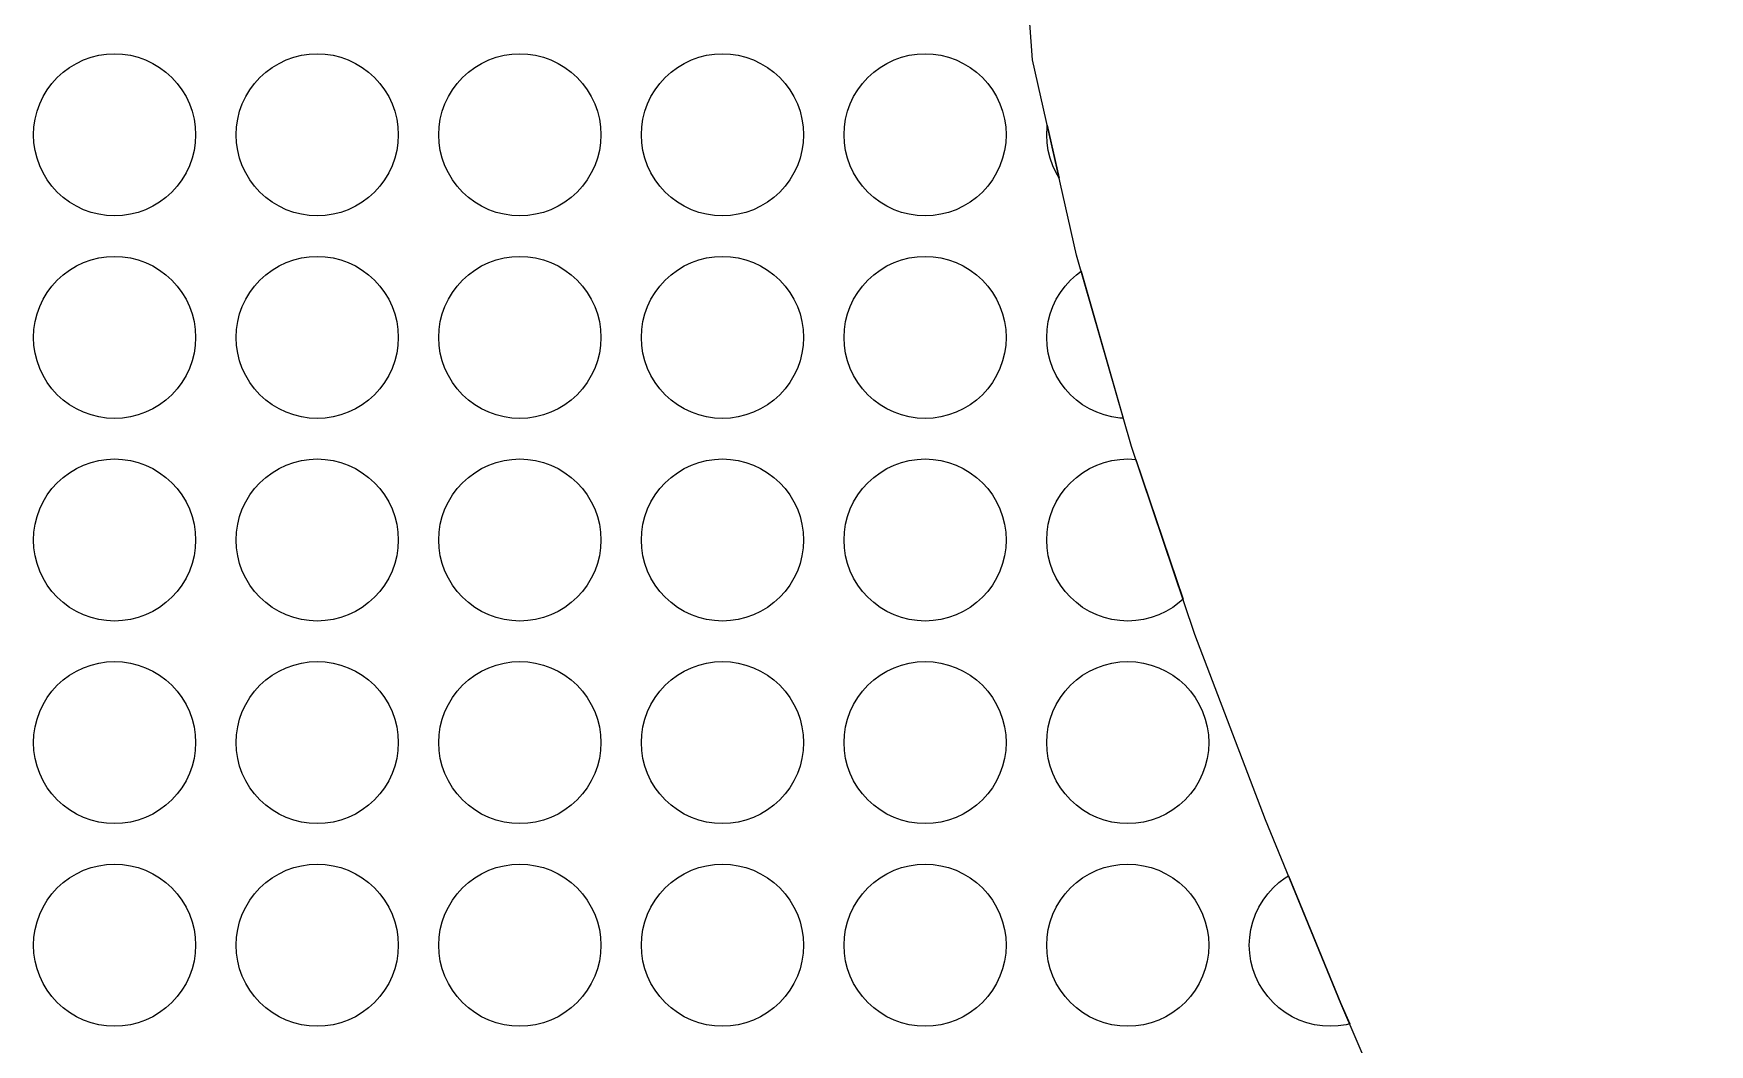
# Model space of a CAD drawing. Header units: millimetres. Extents: x 63 to 185, y -163 to -75.
# Drawn here: x 147.67 to 168.34, y -109.08 to -96.61 of the extents above; entities that cross this region are included whole.
import ezdxf

# ---------------------------------------------------------------- set-up
doc = ezdxf.new("R2010")
doc.units = ezdxf.units.MM
doc.layers.add('background', color=7, linetype='Continuous')
doc.layers.add('outline_2', color=3, linetype='Continuous')

msp = doc.modelspace()

# ---------------------------------------------------------------- linework, layer by layer
at = {"layer": 'background'}
for points in [[(149.666, -97.855), (149.661, -97.953), (149.647, -98.05), (149.623, -98.145), (149.59, -98.238), (149.548, -98.326), (149.497, -98.411), (149.439, -98.489), (149.373, -98.562), (149.3, -98.628), (149.222, -98.686), (149.137, -98.737), (149.049, -98.779), (148.956, -98.812), (148.861, -98.836), (148.764, -98.85), (148.666, -98.855), (148.568, -98.85), (148.471, -98.836), (148.376, -98.812), (148.283, -98.779), (148.195, -98.737), (148.11, -98.686), (148.032, -98.628), (147.959, -98.562), (147.893, -98.489), (147.835, -98.411), (147.784, -98.326), (147.742, -98.238), (147.709, -98.145), (147.685, -98.05), (147.671, -97.953), (147.666, -97.855), (147.671, -97.757), (147.685, -97.66), (147.709, -97.565), (147.742, -97.472), (147.784, -97.384), (147.835, -97.299), (147.893, -97.221), (147.959, -97.148), (148.032, -97.082), (148.11, -97.024), (148.195, -96.973), (148.283, -96.931), (148.376, -96.898), (148.471, -96.874), (148.568, -96.86), (148.666, -96.855), (148.764, -96.86), (148.861, -96.874), (148.956, -96.898), (149.049, -96.931), (149.137, -96.973), (149.222, -97.024), (149.3, -97.082), (149.373, -97.148), (149.439, -97.221), (149.497, -97.299), (149.548, -97.384), (149.59, -97.472), (149.623, -97.565), (149.647, -97.66), (149.661, -97.757)], [(152.166, -97.855), (152.161, -97.953), (152.147, -98.05), (152.123, -98.145), (152.09, -98.238), (152.048, -98.326), (151.997, -98.411), (151.939, -98.489), (151.873, -98.562), (151.8, -98.628), (151.722, -98.686), (151.637, -98.737), (151.549, -98.779), (151.456, -98.812), (151.361, -98.836), (151.264, -98.85), (151.166, -98.855), (151.068, -98.85), (150.971, -98.836), (150.876, -98.812), (150.783, -98.779), (150.695, -98.737), (150.61, -98.686), (150.532, -98.628), (150.459, -98.562), (150.393, -98.489), (150.335, -98.411), (150.284, -98.326), (150.242, -98.238), (150.209, -98.145), (150.185, -98.05), (150.171, -97.953), (150.166, -97.855), (150.171, -97.757), (150.185, -97.66), (150.209, -97.565), (150.242, -97.472), (150.284, -97.384), (150.335, -97.299), (150.393, -97.221), (150.459, -97.148), (150.532, -97.082), (150.61, -97.024), (150.695, -96.973), (150.783, -96.931), (150.876, -96.898), (150.971, -96.874), (151.068, -96.86), (151.166, -96.855), (151.264, -96.86), (151.361, -96.874), (151.456, -96.898), (151.549, -96.931), (151.637, -96.973), (151.722, -97.024), (151.8, -97.082), (151.873, -97.148), (151.939, -97.221), (151.997, -97.299), (152.048, -97.384), (152.09, -97.472), (152.123, -97.565), (152.147, -97.66), (152.161, -97.757)], [(154.666, -97.855), (154.661, -97.953), (154.647, -98.05), (154.623, -98.145), (154.59, -98.238), (154.548, -98.326), (154.497, -98.411), (154.439, -98.489), (154.373, -98.562), (154.3, -98.628), (154.222, -98.686), (154.137, -98.737), (154.049, -98.779), (153.956, -98.812), (153.861, -98.836), (153.764, -98.85), (153.666, -98.855), (153.568, -98.85), (153.471, -98.836), (153.376, -98.812), (153.283, -98.779), (153.195, -98.737), (153.11, -98.686), (153.032, -98.628), (152.959, -98.562), (152.893, -98.489), (152.835, -98.411), (152.784, -98.326), (152.742, -98.238), (152.709, -98.145), (152.685, -98.05), (152.671, -97.953), (152.666, -97.855), (152.671, -97.757), (152.685, -97.66), (152.709, -97.565), (152.742, -97.472), (152.784, -97.384), (152.835, -97.299), (152.893, -97.221), (152.959, -97.148), (153.032, -97.082), (153.11, -97.024), (153.195, -96.973), (153.283, -96.931), (153.376, -96.898), (153.471, -96.874), (153.568, -96.86), (153.666, -96.855), (153.764, -96.86), (153.861, -96.874), (153.956, -96.898), (154.049, -96.931), (154.137, -96.973), (154.222, -97.024), (154.3, -97.082), (154.373, -97.148), (154.439, -97.221), (154.497, -97.299), (154.548, -97.384), (154.59, -97.472), (154.623, -97.565), (154.647, -97.66), (154.661, -97.757)], [(157.166, -97.855), (157.161, -97.953), (157.147, -98.05), (157.123, -98.145), (157.09, -98.238), (157.048, -98.326), (156.997, -98.411), (156.939, -98.489), (156.873, -98.562), (156.8, -98.628), (156.722, -98.686), (156.637, -98.737), (156.549, -98.779), (156.456, -98.812), (156.361, -98.836), (156.264, -98.85), (156.166, -98.855), (156.068, -98.85), (155.971, -98.836), (155.876, -98.812), (155.783, -98.779), (155.695, -98.737), (155.61, -98.686), (155.532, -98.628), (155.459, -98.562), (155.393, -98.489), (155.335, -98.411), (155.284, -98.326), (155.242, -98.238), (155.209, -98.145), (155.185, -98.05), (155.171, -97.953), (155.166, -97.855), (155.171, -97.757), (155.185, -97.66), (155.209, -97.565), (155.242, -97.472), (155.284, -97.384), (155.335, -97.299), (155.393, -97.221), (155.459, -97.148), (155.532, -97.082), (155.61, -97.024), (155.695, -96.973), (155.783, -96.931), (155.876, -96.898), (155.971, -96.874), (156.068, -96.86), (156.166, -96.855), (156.264, -96.86), (156.361, -96.874), (156.456, -96.898), (156.549, -96.931), (156.637, -96.973), (156.722, -97.024), (156.8, -97.082), (156.873, -97.148), (156.939, -97.221), (156.997, -97.299), (157.048, -97.384), (157.09, -97.472), (157.123, -97.565), (157.147, -97.66), (157.161, -97.757)], [(159.666, -97.855), (159.661, -97.953), (159.647, -98.05), (159.623, -98.145), (159.59, -98.238), (159.548, -98.326), (159.497, -98.411), (159.439, -98.489), (159.373, -98.562), (159.3, -98.628), (159.222, -98.686), (159.137, -98.737), (159.049, -98.779), (158.956, -98.812), (158.861, -98.836), (158.764, -98.85), (158.666, -98.855), (158.568, -98.85), (158.471, -98.836), (158.376, -98.812), (158.283, -98.779), (158.195, -98.737), (158.11, -98.686), (158.032, -98.628), (157.959, -98.562), (157.893, -98.489), (157.835, -98.411), (157.784, -98.326), (157.742, -98.238), (157.709, -98.145), (157.685, -98.05), (157.671, -97.953), (157.666, -97.855), (157.671, -97.757), (157.685, -97.66), (157.709, -97.565), (157.742, -97.472), (157.784, -97.384), (157.835, -97.299), (157.893, -97.221), (157.959, -97.148), (158.032, -97.082), (158.11, -97.024), (158.195, -96.973), (158.283, -96.931), (158.376, -96.898), (158.471, -96.874), (158.568, -96.86), (158.666, -96.855), (158.764, -96.86), (158.861, -96.874), (158.956, -96.898), (159.049, -96.931), (159.137, -96.973), (159.222, -97.024), (159.3, -97.082), (159.373, -97.148), (159.439, -97.221), (159.497, -97.299), (159.548, -97.384), (159.59, -97.472), (159.623, -97.565), (159.647, -97.66), (159.661, -97.757)], [(160.321, -98.388), (160.284, -98.326), (160.242, -98.238), (160.209, -98.145), (160.185, -98.05), (160.171, -97.953), (160.166, -97.855), (160.171, -97.757), (160.174, -97.734)], [(149.666, -100.355), (149.661, -100.453), (149.647, -100.55), (149.623, -100.645), (149.59, -100.738), (149.548, -100.826), (149.497, -100.911), (149.439, -100.989), (149.373, -101.062), (149.3, -101.128), (149.222, -101.186), (149.137, -101.237), (149.049, -101.279), (148.956, -101.312), (148.861, -101.336), (148.764, -101.35), (148.666, -101.355), (148.568, -101.35), (148.471, -101.336), (148.376, -101.312), (148.283, -101.279), (148.195, -101.237), (148.11, -101.186), (148.032, -101.128), (147.959, -101.062), (147.893, -100.989), (147.835, -100.911), (147.784, -100.826), (147.742, -100.738), (147.709, -100.645), (147.685, -100.55), (147.671, -100.453), (147.666, -100.355), (147.671, -100.257), (147.685, -100.16), (147.709, -100.065), (147.742, -99.972), (147.784, -99.884), (147.835, -99.799), (147.893, -99.721), (147.959, -99.648), (148.032, -99.582), (148.11, -99.524), (148.195, -99.473), (148.283, -99.431), (148.376, -99.398), (148.471, -99.374), (148.568, -99.36), (148.666, -99.355), (148.764, -99.36), (148.861, -99.374), (148.956, -99.398), (149.049, -99.431), (149.137, -99.473), (149.222, -99.524), (149.3, -99.582), (149.373, -99.648), (149.439, -99.721), (149.497, -99.799), (149.548, -99.884), (149.59, -99.972), (149.623, -100.065), (149.647, -100.16), (149.661, -100.257)], [(152.166, -100.355), (152.161, -100.453), (152.147, -100.55), (152.123, -100.645), (152.09, -100.738), (152.048, -100.826), (151.997, -100.911), (151.939, -100.989), (151.873, -101.062), (151.8, -101.128), (151.722, -101.186), (151.637, -101.237), (151.549, -101.279), (151.456, -101.312), (151.361, -101.336), (151.264, -101.35), (151.166, -101.355), (151.068, -101.35), (150.971, -101.336), (150.876, -101.312), (150.783, -101.279), (150.695, -101.237), (150.61, -101.186), (150.532, -101.128), (150.459, -101.062), (150.393, -100.989), (150.335, -100.911), (150.284, -100.826), (150.242, -100.738), (150.209, -100.645), (150.185, -100.55), (150.171, -100.453), (150.166, -100.355), (150.171, -100.257), (150.185, -100.16), (150.209, -100.065), (150.242, -99.972), (150.284, -99.884), (150.335, -99.799), (150.393, -99.721), (150.459, -99.648), (150.532, -99.582), (150.61, -99.524), (150.695, -99.473), (150.783, -99.431), (150.876, -99.398), (150.971, -99.374), (151.068, -99.36), (151.166, -99.355), (151.264, -99.36), (151.361, -99.374), (151.456, -99.398), (151.549, -99.431), (151.637, -99.473), (151.722, -99.524), (151.8, -99.582), (151.873, -99.648), (151.939, -99.721), (151.997, -99.799), (152.048, -99.884), (152.09, -99.972), (152.123, -100.065), (152.147, -100.16), (152.161, -100.257)], [(154.666, -100.355), (154.661, -100.453), (154.647, -100.55), (154.623, -100.645), (154.59, -100.738), (154.548, -100.826), (154.497, -100.911), (154.439, -100.989), (154.373, -101.062), (154.3, -101.128), (154.222, -101.186), (154.137, -101.237), (154.049, -101.279), (153.956, -101.312), (153.861, -101.336), (153.764, -101.35), (153.666, -101.355), (153.568, -101.35), (153.471, -101.336), (153.376, -101.312), (153.283, -101.279), (153.195, -101.237), (153.11, -101.186), (153.032, -101.128), (152.959, -101.062), (152.893, -100.989), (152.835, -100.911), (152.784, -100.826), (152.742, -100.738), (152.709, -100.645), (152.685, -100.55), (152.671, -100.453), (152.666, -100.355), (152.671, -100.257), (152.685, -100.16), (152.709, -100.065), (152.742, -99.972), (152.784, -99.884), (152.835, -99.799), (152.893, -99.721), (152.959, -99.648), (153.032, -99.582), (153.11, -99.524), (153.195, -99.473), (153.283, -99.431), (153.376, -99.398), (153.471, -99.374), (153.568, -99.36), (153.666, -99.355), (153.764, -99.36), (153.861, -99.374), (153.956, -99.398), (154.049, -99.431), (154.137, -99.473), (154.222, -99.524), (154.3, -99.582), (154.373, -99.648), (154.439, -99.721), (154.497, -99.799), (154.548, -99.884), (154.59, -99.972), (154.623, -100.065), (154.647, -100.16), (154.661, -100.257)], [(157.166, -100.355), (157.161, -100.453), (157.147, -100.55), (157.123, -100.645), (157.09, -100.738), (157.048, -100.826), (156.997, -100.911), (156.939, -100.989), (156.873, -101.062), (156.8, -101.128), (156.722, -101.186), (156.637, -101.237), (156.549, -101.279), (156.456, -101.312), (156.361, -101.336), (156.264, -101.35), (156.166, -101.355), (156.068, -101.35), (155.971, -101.336), (155.876, -101.312), (155.783, -101.279), (155.695, -101.237), (155.61, -101.186), (155.532, -101.128), (155.459, -101.062), (155.393, -100.989), (155.335, -100.911), (155.284, -100.826), (155.242, -100.738), (155.209, -100.645), (155.185, -100.55), (155.171, -100.453), (155.166, -100.355), (155.171, -100.257), (155.185, -100.16), (155.209, -100.065), (155.242, -99.972), (155.284, -99.884), (155.335, -99.799), (155.393, -99.721), (155.459, -99.648), (155.532, -99.582), (155.61, -99.524), (155.695, -99.473), (155.783, -99.431), (155.876, -99.398), (155.971, -99.374), (156.068, -99.36), (156.166, -99.355), (156.264, -99.36), (156.361, -99.374), (156.456, -99.398), (156.549, -99.431), (156.637, -99.473), (156.722, -99.524), (156.8, -99.582), (156.873, -99.648), (156.939, -99.721), (156.997, -99.799), (157.048, -99.884), (157.09, -99.972), (157.123, -100.065), (157.147, -100.16), (157.161, -100.257)], [(159.666, -100.355), (159.661, -100.453), (159.647, -100.55), (159.623, -100.645), (159.59, -100.738), (159.548, -100.826), (159.497, -100.911), (159.439, -100.989), (159.373, -101.062), (159.3, -101.128), (159.222, -101.186), (159.137, -101.237), (159.049, -101.279), (158.956, -101.312), (158.861, -101.336), (158.764, -101.35), (158.666, -101.355), (158.568, -101.35), (158.471, -101.336), (158.376, -101.312), (158.283, -101.279), (158.195, -101.237), (158.11, -101.186), (158.032, -101.128), (157.959, -101.062), (157.893, -100.989), (157.835, -100.911), (157.784, -100.826), (157.742, -100.738), (157.709, -100.645), (157.685, -100.55), (157.671, -100.453), (157.666, -100.355), (157.671, -100.257), (157.685, -100.16), (157.709, -100.065), (157.742, -99.972), (157.784, -99.884), (157.835, -99.799), (157.893, -99.721), (157.959, -99.648), (158.032, -99.582), (158.11, -99.524), (158.195, -99.473), (158.283, -99.431), (158.376, -99.398), (158.471, -99.374), (158.568, -99.36), (158.666, -99.355), (158.764, -99.36), (158.861, -99.374), (158.956, -99.398), (159.049, -99.431), (159.137, -99.473), (159.222, -99.524), (159.3, -99.582), (159.373, -99.648), (159.439, -99.721), (159.497, -99.799), (159.548, -99.884), (159.59, -99.972), (159.623, -100.065), (159.647, -100.16), (159.661, -100.257)], [(161.111, -101.352), (161.068, -101.35), (160.971, -101.336), (160.876, -101.312), (160.783, -101.279), (160.695, -101.237), (160.61, -101.186), (160.532, -101.128), (160.459, -101.062), (160.393, -100.989), (160.335, -100.911), (160.284, -100.826), (160.242, -100.738), (160.209, -100.645), (160.185, -100.55), (160.171, -100.453), (160.166, -100.355), (160.171, -100.257), (160.185, -100.16), (160.209, -100.065), (160.242, -99.972), (160.284, -99.884), (160.335, -99.799), (160.393, -99.721), (160.459, -99.648), (160.532, -99.582), (160.591, -99.538)], [(149.666, -102.855), (149.661, -102.953), (149.647, -103.05), (149.623, -103.145), (149.59, -103.238), (149.548, -103.326), (149.497, -103.411), (149.439, -103.489), (149.373, -103.562), (149.3, -103.628), (149.222, -103.686), (149.137, -103.737), (149.049, -103.779), (148.956, -103.812), (148.861, -103.836), (148.764, -103.85), (148.666, -103.855), (148.568, -103.85), (148.471, -103.836), (148.376, -103.812), (148.283, -103.779), (148.195, -103.737), (148.11, -103.686), (148.032, -103.628), (147.959, -103.562), (147.893, -103.489), (147.835, -103.411), (147.784, -103.326), (147.742, -103.238), (147.709, -103.145), (147.685, -103.05), (147.671, -102.953), (147.666, -102.855), (147.671, -102.757), (147.685, -102.66), (147.709, -102.565), (147.742, -102.472), (147.784, -102.384), (147.835, -102.299), (147.893, -102.221), (147.959, -102.148), (148.032, -102.082), (148.11, -102.024), (148.195, -101.973), (148.283, -101.931), (148.376, -101.898), (148.471, -101.874), (148.568, -101.86), (148.666, -101.855), (148.764, -101.86), (148.861, -101.874), (148.956, -101.898), (149.049, -101.931), (149.137, -101.973), (149.222, -102.024), (149.3, -102.082), (149.373, -102.148), (149.439, -102.221), (149.497, -102.299), (149.548, -102.384), (149.59, -102.472), (149.623, -102.565), (149.647, -102.66), (149.661, -102.757)], [(152.166, -102.855), (152.161, -102.953), (152.147, -103.05), (152.123, -103.145), (152.09, -103.238), (152.048, -103.326), (151.997, -103.411), (151.939, -103.489), (151.873, -103.562), (151.8, -103.628), (151.722, -103.686), (151.637, -103.737), (151.549, -103.779), (151.456, -103.812), (151.361, -103.836), (151.264, -103.85), (151.166, -103.855), (151.068, -103.85), (150.971, -103.836), (150.876, -103.812), (150.783, -103.779), (150.695, -103.737), (150.61, -103.686), (150.532, -103.628), (150.459, -103.562), (150.393, -103.489), (150.335, -103.411), (150.284, -103.326), (150.242, -103.238), (150.209, -103.145), (150.185, -103.05), (150.171, -102.953), (150.166, -102.855), (150.171, -102.757), (150.185, -102.66), (150.209, -102.565), (150.242, -102.472), (150.284, -102.384), (150.335, -102.299), (150.393, -102.221), (150.459, -102.148), (150.532, -102.082), (150.61, -102.024), (150.695, -101.973), (150.783, -101.931), (150.876, -101.898), (150.971, -101.874), (151.068, -101.86), (151.166, -101.855), (151.264, -101.86), (151.361, -101.874), (151.456, -101.898), (151.549, -101.931), (151.637, -101.973), (151.722, -102.024), (151.8, -102.082), (151.873, -102.148), (151.939, -102.221), (151.997, -102.299), (152.048, -102.384), (152.09, -102.472), (152.123, -102.565), (152.147, -102.66), (152.161, -102.757)], [(154.666, -102.855), (154.661, -102.953), (154.647, -103.05), (154.623, -103.145), (154.59, -103.238), (154.548, -103.326), (154.497, -103.411), (154.439, -103.489), (154.373, -103.562), (154.3, -103.628), (154.222, -103.686), (154.137, -103.737), (154.049, -103.779), (153.956, -103.812), (153.861, -103.836), (153.764, -103.85), (153.666, -103.855), (153.568, -103.85), (153.471, -103.836), (153.376, -103.812), (153.283, -103.779), (153.195, -103.737), (153.11, -103.686), (153.032, -103.628), (152.959, -103.562), (152.893, -103.489), (152.835, -103.411), (152.784, -103.326), (152.742, -103.238), (152.709, -103.145), (152.685, -103.05), (152.671, -102.953), (152.666, -102.855), (152.671, -102.757), (152.685, -102.66), (152.709, -102.565), (152.742, -102.472), (152.784, -102.384), (152.835, -102.299), (152.893, -102.221), (152.959, -102.148), (153.032, -102.082), (153.11, -102.024), (153.195, -101.973), (153.283, -101.931), (153.376, -101.898), (153.471, -101.874), (153.568, -101.86), (153.666, -101.855), (153.764, -101.86), (153.861, -101.874), (153.956, -101.898), (154.049, -101.931), (154.137, -101.973), (154.222, -102.024), (154.3, -102.082), (154.373, -102.148), (154.439, -102.221), (154.497, -102.299), (154.548, -102.384), (154.59, -102.472), (154.623, -102.565), (154.647, -102.66), (154.661, -102.757)], [(157.166, -102.855), (157.161, -102.953), (157.147, -103.05), (157.123, -103.145), (157.09, -103.238), (157.048, -103.326), (156.997, -103.411), (156.939, -103.489), (156.873, -103.562), (156.8, -103.628), (156.722, -103.686), (156.637, -103.737), (156.549, -103.779), (156.456, -103.812), (156.361, -103.836), (156.264, -103.85), (156.166, -103.855), (156.068, -103.85), (155.971, -103.836), (155.876, -103.812), (155.783, -103.779), (155.695, -103.737), (155.61, -103.686), (155.532, -103.628), (155.459, -103.562), (155.393, -103.489), (155.335, -103.411), (155.284, -103.326), (155.242, -103.238), (155.209, -103.145), (155.185, -103.05), (155.171, -102.953), (155.166, -102.855), (155.171, -102.757), (155.185, -102.66), (155.209, -102.565), (155.242, -102.472), (155.284, -102.384), (155.335, -102.299), (155.393, -102.221), (155.459, -102.148), (155.532, -102.082), (155.61, -102.024), (155.695, -101.973), (155.783, -101.931), (155.876, -101.898), (155.971, -101.874), (156.068, -101.86), (156.166, -101.855), (156.264, -101.86), (156.361, -101.874), (156.456, -101.898), (156.549, -101.931), (156.637, -101.973), (156.722, -102.024), (156.8, -102.082), (156.873, -102.148), (156.939, -102.221), (156.997, -102.299), (157.048, -102.384), (157.09, -102.472), (157.123, -102.565), (157.147, -102.66), (157.161, -102.757)], [(159.666, -102.855), (159.661, -102.953), (159.647, -103.05), (159.623, -103.145), (159.59, -103.238), (159.548, -103.326), (159.497, -103.411), (159.439, -103.489), (159.373, -103.562), (159.3, -103.628), (159.222, -103.686), (159.137, -103.737), (159.049, -103.779), (158.956, -103.812), (158.861, -103.836), (158.764, -103.85), (158.666, -103.855), (158.568, -103.85), (158.471, -103.836), (158.376, -103.812), (158.283, -103.779), (158.195, -103.737), (158.11, -103.686), (158.032, -103.628), (157.959, -103.562), (157.893, -103.489), (157.835, -103.411), (157.784, -103.326), (157.742, -103.238), (157.709, -103.145), (157.685, -103.05), (157.671, -102.953), (157.666, -102.855), (157.671, -102.757), (157.685, -102.66), (157.709, -102.565), (157.742, -102.472), (157.784, -102.384), (157.835, -102.299), (157.893, -102.221), (157.959, -102.148), (158.032, -102.082), (158.11, -102.024), (158.195, -101.973), (158.283, -101.931), (158.376, -101.898), (158.471, -101.874), (158.568, -101.86), (158.666, -101.855), (158.764, -101.86), (158.861, -101.874), (158.956, -101.898), (159.049, -101.931), (159.137, -101.973), (159.222, -102.024), (159.3, -102.082), (159.373, -102.148), (159.439, -102.221), (159.497, -102.299), (159.548, -102.384), (159.59, -102.472), (159.623, -102.565), (159.647, -102.66), (159.661, -102.757)], [(161.848, -103.585), (161.8, -103.628), (161.722, -103.686), (161.637, -103.737), (161.549, -103.779), (161.456, -103.812), (161.361, -103.836), (161.264, -103.85), (161.166, -103.855), (161.068, -103.85), (160.971, -103.836), (160.876, -103.812), (160.783, -103.779), (160.695, -103.737), (160.61, -103.686), (160.532, -103.628), (160.459, -103.562), (160.393, -103.489), (160.335, -103.411), (160.284, -103.326), (160.242, -103.238), (160.209, -103.145), (160.185, -103.05), (160.171, -102.953), (160.166, -102.855), (160.171, -102.757), (160.185, -102.66), (160.209, -102.565), (160.242, -102.472), (160.284, -102.384), (160.335, -102.299), (160.393, -102.221), (160.459, -102.148), (160.532, -102.082), (160.61, -102.024), (160.695, -101.973), (160.783, -101.931), (160.876, -101.898), (160.971, -101.874), (161.068, -101.86), (161.166, -101.855), (161.264, -101.86), (161.264, -101.86)], [(149.666, -105.355), (149.661, -105.453), (149.647, -105.55), (149.623, -105.645), (149.59, -105.738), (149.548, -105.826), (149.497, -105.911), (149.439, -105.989), (149.373, -106.062), (149.3, -106.128), (149.222, -106.186), (149.137, -106.237), (149.049, -106.279), (148.956, -106.312), (148.861, -106.336), (148.764, -106.35), (148.666, -106.355), (148.568, -106.35), (148.471, -106.336), (148.376, -106.312), (148.283, -106.279), (148.195, -106.237), (148.11, -106.186), (148.032, -106.128), (147.959, -106.062), (147.893, -105.989), (147.835, -105.911), (147.784, -105.826), (147.742, -105.738), (147.709, -105.645), (147.685, -105.55), (147.671, -105.453), (147.666, -105.355), (147.671, -105.257), (147.685, -105.16), (147.709, -105.065), (147.742, -104.972), (147.784, -104.884), (147.835, -104.799), (147.893, -104.721), (147.959, -104.648), (148.032, -104.582), (148.11, -104.524), (148.195, -104.473), (148.283, -104.431), (148.376, -104.398), (148.471, -104.374), (148.568, -104.36), (148.666, -104.355), (148.764, -104.36), (148.861, -104.374), (148.956, -104.398), (149.049, -104.431), (149.137, -104.473), (149.222, -104.524), (149.3, -104.582), (149.373, -104.648), (149.439, -104.721), (149.497, -104.799), (149.548, -104.884), (149.59, -104.972), (149.623, -105.065), (149.647, -105.16), (149.661, -105.257)], [(152.166, -105.355), (152.161, -105.453), (152.147, -105.55), (152.123, -105.645), (152.09, -105.738), (152.048, -105.826), (151.997, -105.911), (151.939, -105.989), (151.873, -106.062), (151.8, -106.128), (151.722, -106.186), (151.637, -106.237), (151.549, -106.279), (151.456, -106.312), (151.361, -106.336), (151.264, -106.35), (151.166, -106.355), (151.068, -106.35), (150.971, -106.336), (150.876, -106.312), (150.783, -106.279), (150.695, -106.237), (150.61, -106.186), (150.532, -106.128), (150.459, -106.062), (150.393, -105.989), (150.335, -105.911), (150.284, -105.826), (150.242, -105.738), (150.209, -105.645), (150.185, -105.55), (150.171, -105.453), (150.166, -105.355), (150.171, -105.257), (150.185, -105.16), (150.209, -105.065), (150.242, -104.972), (150.284, -104.884), (150.335, -104.799), (150.393, -104.721), (150.459, -104.648), (150.532, -104.582), (150.61, -104.524), (150.695, -104.473), (150.783, -104.431), (150.876, -104.398), (150.971, -104.374), (151.068, -104.36), (151.166, -104.355), (151.264, -104.36), (151.361, -104.374), (151.456, -104.398), (151.549, -104.431), (151.637, -104.473), (151.722, -104.524), (151.8, -104.582), (151.873, -104.648), (151.939, -104.721), (151.997, -104.799), (152.048, -104.884), (152.09, -104.972), (152.123, -105.065), (152.147, -105.16), (152.161, -105.257)], [(154.666, -105.355), (154.661, -105.453), (154.647, -105.55), (154.623, -105.645), (154.59, -105.738), (154.548, -105.826), (154.497, -105.911), (154.439, -105.989), (154.373, -106.062), (154.3, -106.128), (154.222, -106.186), (154.137, -106.237), (154.049, -106.279), (153.956, -106.312), (153.861, -106.336), (153.764, -106.35), (153.666, -106.355), (153.568, -106.35), (153.471, -106.336), (153.376, -106.312), (153.283, -106.279), (153.195, -106.237), (153.11, -106.186), (153.032, -106.128), (152.959, -106.062), (152.893, -105.989), (152.835, -105.911), (152.784, -105.826), (152.742, -105.738), (152.709, -105.645), (152.685, -105.55), (152.671, -105.453), (152.666, -105.355), (152.671, -105.257), (152.685, -105.16), (152.709, -105.065), (152.742, -104.972), (152.784, -104.884), (152.835, -104.799), (152.893, -104.721), (152.959, -104.648), (153.032, -104.582), (153.11, -104.524), (153.195, -104.473), (153.283, -104.431), (153.376, -104.398), (153.471, -104.374), (153.568, -104.36), (153.666, -104.355), (153.764, -104.36), (153.861, -104.374), (153.956, -104.398), (154.049, -104.431), (154.137, -104.473), (154.222, -104.524), (154.3, -104.582), (154.373, -104.648), (154.439, -104.721), (154.497, -104.799), (154.548, -104.884), (154.59, -104.972), (154.623, -105.065), (154.647, -105.16), (154.661, -105.257)], [(157.166, -105.355), (157.161, -105.453), (157.147, -105.55), (157.123, -105.645), (157.09, -105.738), (157.048, -105.826), (156.997, -105.911), (156.939, -105.989), (156.873, -106.062), (156.8, -106.128), (156.722, -106.186), (156.637, -106.237), (156.549, -106.279), (156.456, -106.312), (156.361, -106.336), (156.264, -106.35), (156.166, -106.355), (156.068, -106.35), (155.971, -106.336), (155.876, -106.312), (155.783, -106.279), (155.695, -106.237), (155.61, -106.186), (155.532, -106.128), (155.459, -106.062), (155.393, -105.989), (155.335, -105.911), (155.284, -105.826), (155.242, -105.738), (155.209, -105.645), (155.185, -105.55), (155.171, -105.453), (155.166, -105.355), (155.171, -105.257), (155.185, -105.16), (155.209, -105.065), (155.242, -104.972), (155.284, -104.884), (155.335, -104.799), (155.393, -104.721), (155.459, -104.648), (155.532, -104.582), (155.61, -104.524), (155.695, -104.473), (155.783, -104.431), (155.876, -104.398), (155.971, -104.374), (156.068, -104.36), (156.166, -104.355), (156.264, -104.36), (156.361, -104.374), (156.456, -104.398), (156.549, -104.431), (156.637, -104.473), (156.722, -104.524), (156.8, -104.582), (156.873, -104.648), (156.939, -104.721), (156.997, -104.799), (157.048, -104.884), (157.09, -104.972), (157.123, -105.065), (157.147, -105.16), (157.161, -105.257)], [(159.666, -105.355), (159.661, -105.453), (159.647, -105.55), (159.623, -105.645), (159.59, -105.738), (159.548, -105.826), (159.497, -105.911), (159.439, -105.989), (159.373, -106.062), (159.3, -106.128), (159.222, -106.186), (159.137, -106.237), (159.049, -106.279), (158.956, -106.312), (158.861, -106.336), (158.764, -106.35), (158.666, -106.355), (158.568, -106.35), (158.471, -106.336), (158.376, -106.312), (158.283, -106.279), (158.195, -106.237), (158.11, -106.186), (158.032, -106.128), (157.959, -106.062), (157.893, -105.989), (157.835, -105.911), (157.784, -105.826), (157.742, -105.738), (157.709, -105.645), (157.685, -105.55), (157.671, -105.453), (157.666, -105.355), (157.671, -105.257), (157.685, -105.16), (157.709, -105.065), (157.742, -104.972), (157.784, -104.884), (157.835, -104.799), (157.893, -104.721), (157.959, -104.648), (158.032, -104.582), (158.11, -104.524), (158.195, -104.473), (158.283, -104.431), (158.376, -104.398), (158.471, -104.374), (158.568, -104.36), (158.666, -104.355), (158.764, -104.36), (158.861, -104.374), (158.956, -104.398), (159.049, -104.431), (159.137, -104.473), (159.222, -104.524), (159.3, -104.582), (159.373, -104.648), (159.439, -104.721), (159.497, -104.799), (159.548, -104.884), (159.59, -104.972), (159.623, -105.065), (159.647, -105.16), (159.661, -105.257)], [(162.166, -105.355), (162.161, -105.453), (162.147, -105.55), (162.123, -105.645), (162.09, -105.738), (162.048, -105.826), (161.997, -105.911), (161.939, -105.989), (161.873, -106.062), (161.8, -106.128), (161.722, -106.186), (161.637, -106.237), (161.549, -106.279), (161.456, -106.312), (161.361, -106.336), (161.264, -106.35), (161.166, -106.355), (161.068, -106.35), (160.971, -106.336), (160.876, -106.312), (160.783, -106.279), (160.695, -106.237), (160.61, -106.186), (160.532, -106.128), (160.459, -106.062), (160.393, -105.989), (160.335, -105.911), (160.284, -105.826), (160.242, -105.738), (160.209, -105.645), (160.185, -105.55), (160.171, -105.453), (160.166, -105.355), (160.171, -105.257), (160.185, -105.16), (160.209, -105.065), (160.242, -104.972), (160.284, -104.884), (160.335, -104.799), (160.393, -104.721), (160.459, -104.648), (160.532, -104.582), (160.61, -104.524), (160.695, -104.473), (160.783, -104.431), (160.876, -104.398), (160.971, -104.374), (161.068, -104.36), (161.166, -104.355), (161.264, -104.36), (161.361, -104.374), (161.456, -104.398), (161.549, -104.431), (161.637, -104.473), (161.722, -104.524), (161.8, -104.582), (161.873, -104.648), (161.939, -104.721), (161.997, -104.799), (162.048, -104.884), (162.09, -104.972), (162.123, -105.065), (162.147, -105.16), (162.161, -105.257)], [(149.666, -107.855), (149.661, -107.953), (149.647, -108.05), (149.623, -108.145), (149.59, -108.238), (149.548, -108.326), (149.497, -108.411), (149.439, -108.489), (149.373, -108.562), (149.3, -108.628), (149.222, -108.686), (149.137, -108.737), (149.049, -108.779), (148.956, -108.812), (148.861, -108.836), (148.764, -108.85), (148.666, -108.855), (148.568, -108.85), (148.471, -108.836), (148.376, -108.812), (148.283, -108.779), (148.195, -108.737), (148.11, -108.686), (148.032, -108.628), (147.959, -108.562), (147.893, -108.489), (147.835, -108.411), (147.784, -108.326), (147.742, -108.238), (147.709, -108.145), (147.685, -108.05), (147.671, -107.953), (147.666, -107.855), (147.671, -107.757), (147.685, -107.66), (147.709, -107.565), (147.742, -107.472), (147.784, -107.384), (147.835, -107.299), (147.893, -107.221), (147.959, -107.148), (148.032, -107.082), (148.11, -107.024), (148.195, -106.973), (148.283, -106.931), (148.376, -106.898), (148.471, -106.874), (148.568, -106.86), (148.666, -106.855), (148.764, -106.86), (148.861, -106.874), (148.956, -106.898), (149.049, -106.931), (149.137, -106.973), (149.222, -107.024), (149.3, -107.082), (149.373, -107.148), (149.439, -107.221), (149.497, -107.299), (149.548, -107.384), (149.59, -107.472), (149.623, -107.565), (149.647, -107.66), (149.661, -107.757)], [(152.166, -107.855), (152.161, -107.953), (152.147, -108.05), (152.123, -108.145), (152.09, -108.238), (152.048, -108.326), (151.997, -108.411), (151.939, -108.489), (151.873, -108.562), (151.8, -108.628), (151.722, -108.686), (151.637, -108.737), (151.549, -108.779), (151.456, -108.812), (151.361, -108.836), (151.264, -108.85), (151.166, -108.855), (151.068, -108.85), (150.971, -108.836), (150.876, -108.812), (150.783, -108.779), (150.695, -108.737), (150.61, -108.686), (150.532, -108.628), (150.459, -108.562), (150.393, -108.489), (150.335, -108.411), (150.284, -108.326), (150.242, -108.238), (150.209, -108.145), (150.185, -108.05), (150.171, -107.953), (150.166, -107.855), (150.171, -107.757), (150.185, -107.66), (150.209, -107.565), (150.242, -107.472), (150.284, -107.384), (150.335, -107.299), (150.393, -107.221), (150.459, -107.148), (150.532, -107.082), (150.61, -107.024), (150.695, -106.973), (150.783, -106.931), (150.876, -106.898), (150.971, -106.874), (151.068, -106.86), (151.166, -106.855), (151.264, -106.86), (151.361, -106.874), (151.456, -106.898), (151.549, -106.931), (151.637, -106.973), (151.722, -107.024), (151.8, -107.082), (151.873, -107.148), (151.939, -107.221), (151.997, -107.299), (152.048, -107.384), (152.09, -107.472), (152.123, -107.565), (152.147, -107.66), (152.161, -107.757)], [(154.666, -107.855), (154.661, -107.953), (154.647, -108.05), (154.623, -108.145), (154.59, -108.238), (154.548, -108.326), (154.497, -108.411), (154.439, -108.489), (154.373, -108.562), (154.3, -108.628), (154.222, -108.686), (154.137, -108.737), (154.049, -108.779), (153.956, -108.812), (153.861, -108.836), (153.764, -108.85), (153.666, -108.855), (153.568, -108.85), (153.471, -108.836), (153.376, -108.812), (153.283, -108.779), (153.195, -108.737), (153.11, -108.686), (153.032, -108.628), (152.959, -108.562), (152.893, -108.489), (152.835, -108.411), (152.784, -108.326), (152.742, -108.238), (152.709, -108.145), (152.685, -108.05), (152.671, -107.953), (152.666, -107.855), (152.671, -107.757), (152.685, -107.66), (152.709, -107.565), (152.742, -107.472), (152.784, -107.384), (152.835, -107.299), (152.893, -107.221), (152.959, -107.148), (153.032, -107.082), (153.11, -107.024), (153.195, -106.973), (153.283, -106.931), (153.376, -106.898), (153.471, -106.874), (153.568, -106.86), (153.666, -106.855), (153.764, -106.86), (153.861, -106.874), (153.956, -106.898), (154.049, -106.931), (154.137, -106.973), (154.222, -107.024), (154.3, -107.082), (154.373, -107.148), (154.439, -107.221), (154.497, -107.299), (154.548, -107.384), (154.59, -107.472), (154.623, -107.565), (154.647, -107.66), (154.661, -107.757)], [(157.166, -107.855), (157.161, -107.953), (157.147, -108.05), (157.123, -108.145), (157.09, -108.238), (157.048, -108.326), (156.997, -108.411), (156.939, -108.489), (156.873, -108.562), (156.8, -108.628), (156.722, -108.686), (156.637, -108.737), (156.549, -108.779), (156.456, -108.812), (156.361, -108.836), (156.264, -108.85), (156.166, -108.855), (156.068, -108.85), (155.971, -108.836), (155.876, -108.812), (155.783, -108.779), (155.695, -108.737), (155.61, -108.686), (155.532, -108.628), (155.459, -108.562), (155.393, -108.489), (155.335, -108.411), (155.284, -108.326), (155.242, -108.238), (155.209, -108.145), (155.185, -108.05), (155.171, -107.953), (155.166, -107.855), (155.171, -107.757), (155.185, -107.66), (155.209, -107.565), (155.242, -107.472), (155.284, -107.384), (155.335, -107.299), (155.393, -107.221), (155.459, -107.148), (155.532, -107.082), (155.61, -107.024), (155.695, -106.973), (155.783, -106.931), (155.876, -106.898), (155.971, -106.874), (156.068, -106.86), (156.166, -106.855), (156.264, -106.86), (156.361, -106.874), (156.456, -106.898), (156.549, -106.931), (156.637, -106.973), (156.722, -107.024), (156.8, -107.082), (156.873, -107.148), (156.939, -107.221), (156.997, -107.299), (157.048, -107.384), (157.09, -107.472), (157.123, -107.565), (157.147, -107.66), (157.161, -107.757)], [(159.666, -107.855), (159.661, -107.953), (159.647, -108.05), (159.623, -108.145), (159.59, -108.238), (159.548, -108.326), (159.497, -108.411), (159.439, -108.489), (159.373, -108.562), (159.3, -108.628), (159.222, -108.686), (159.137, -108.737), (159.049, -108.779), (158.956, -108.812), (158.861, -108.836), (158.764, -108.85), (158.666, -108.855), (158.568, -108.85), (158.471, -108.836), (158.376, -108.812), (158.283, -108.779), (158.195, -108.737), (158.11, -108.686), (158.032, -108.628), (157.959, -108.562), (157.893, -108.489), (157.835, -108.411), (157.784, -108.326), (157.742, -108.238), (157.709, -108.145), (157.685, -108.05), (157.671, -107.953), (157.666, -107.855), (157.671, -107.757), (157.685, -107.66), (157.709, -107.565), (157.742, -107.472), (157.784, -107.384), (157.835, -107.299), (157.893, -107.221), (157.959, -107.148), (158.032, -107.082), (158.11, -107.024), (158.195, -106.973), (158.283, -106.931), (158.376, -106.898), (158.471, -106.874), (158.568, -106.86), (158.666, -106.855), (158.764, -106.86), (158.861, -106.874), (158.956, -106.898), (159.049, -106.931), (159.137, -106.973), (159.222, -107.024), (159.3, -107.082), (159.373, -107.148), (159.439, -107.221), (159.497, -107.299), (159.548, -107.384), (159.59, -107.472), (159.623, -107.565), (159.647, -107.66), (159.661, -107.757)], [(162.166, -107.855), (162.161, -107.953), (162.147, -108.05), (162.123, -108.145), (162.09, -108.238), (162.048, -108.326), (161.997, -108.411), (161.939, -108.489), (161.873, -108.562), (161.8, -108.628), (161.722, -108.686), (161.637, -108.737), (161.549, -108.779), (161.456, -108.812), (161.361, -108.836), (161.264, -108.85), (161.166, -108.855), (161.068, -108.85), (160.971, -108.836), (160.876, -108.812), (160.783, -108.779), (160.695, -108.737), (160.61, -108.686), (160.532, -108.628), (160.459, -108.562), (160.393, -108.489), (160.335, -108.411), (160.284, -108.326), (160.242, -108.238), (160.209, -108.145), (160.185, -108.05), (160.171, -107.953), (160.166, -107.855), (160.171, -107.757), (160.185, -107.66), (160.209, -107.565), (160.242, -107.472), (160.284, -107.384), (160.335, -107.299), (160.393, -107.221), (160.459, -107.148), (160.532, -107.082), (160.61, -107.024), (160.695, -106.973), (160.783, -106.931), (160.876, -106.898), (160.971, -106.874), (161.068, -106.86), (161.166, -106.855), (161.264, -106.86), (161.361, -106.874), (161.456, -106.898), (161.549, -106.931), (161.637, -106.973), (161.722, -107.024), (161.8, -107.082), (161.873, -107.148), (161.939, -107.221), (161.997, -107.299), (162.048, -107.384), (162.09, -107.472), (162.123, -107.565), (162.147, -107.66), (162.161, -107.757)], [(163.797, -108.573), (163.905, -108.825), (163.861, -108.836), (163.764, -108.85), (163.666, -108.855), (163.568, -108.85), (163.471, -108.836), (163.376, -108.812), (163.283, -108.779), (163.195, -108.737), (163.11, -108.686), (163.032, -108.628), (162.959, -108.562), (162.893, -108.489), (162.835, -108.411), (162.784, -108.326), (162.742, -108.238), (162.709, -108.145), (162.685, -108.05), (162.671, -107.953), (162.666, -107.855), (162.671, -107.757), (162.685, -107.66), (162.709, -107.565), (162.742, -107.472), (162.784, -107.384), (162.835, -107.299), (162.893, -107.221), (162.959, -107.148), (163.032, -107.082), (163.11, -107.024), (163.15, -107)]]:
    msp.add_lwpolyline(points, close=True, dxfattribs=at)
at = {"layer": 'outline_2'}
msp.add_lwpolyline([(168.344, -119.163), (166.718, -115.375), (165.747, -113.096), (164.765, -110.833), (163.797, -108.573), (162.866, -106.306), (161.996, -104.02), (161.211, -101.702), (160.536, -99.342), (159.993, -96.928), (159.776, -93.988)], dxfattribs=at)

doc.saveas('drawing.dxf')
